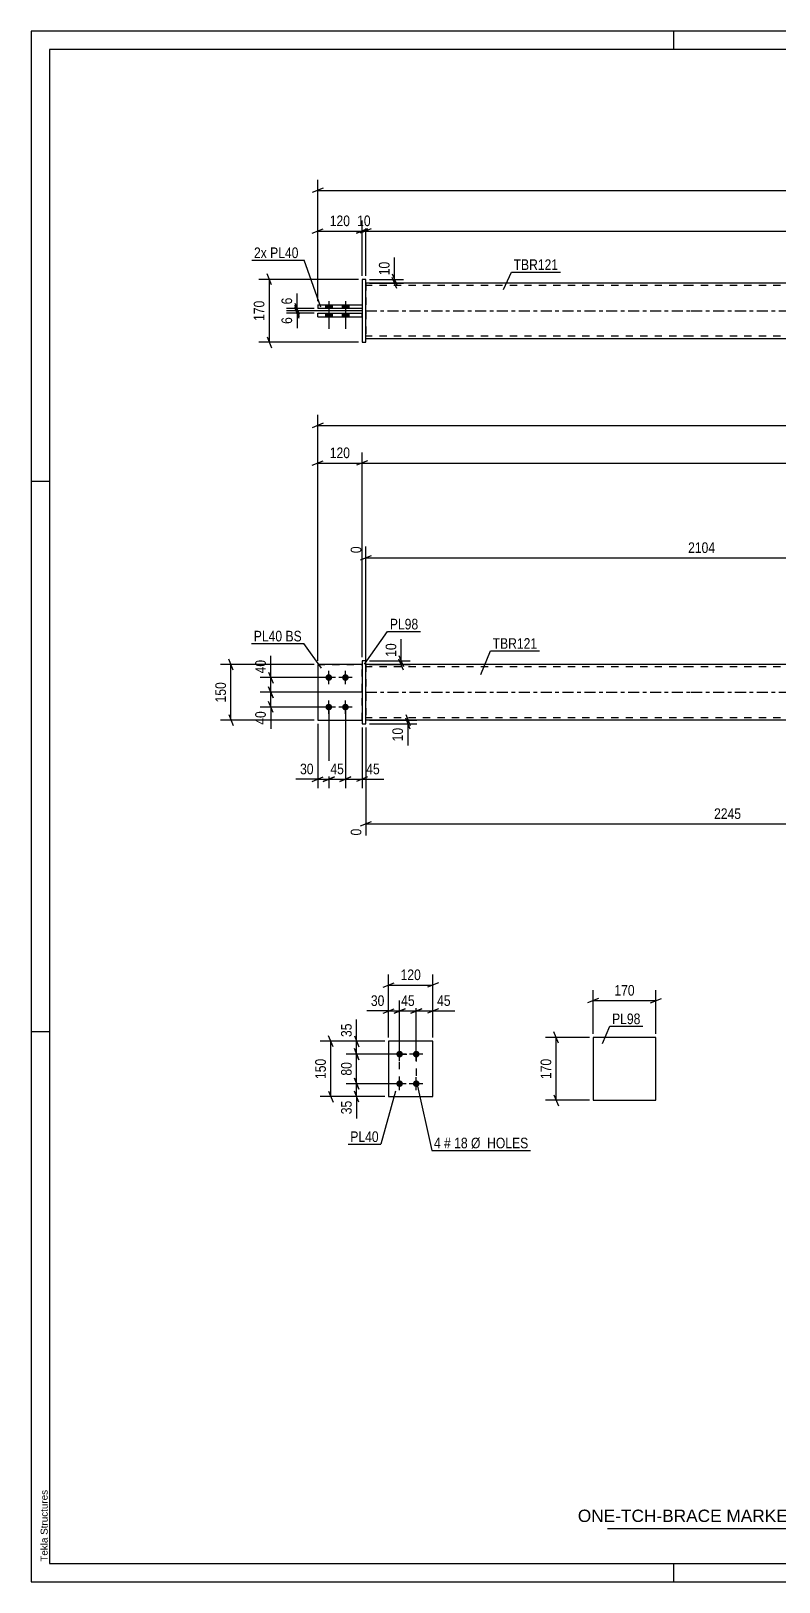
# Model space of a CAD drawing. Header units: millimetres. Extents: x 0 to 594, y 0 to 420.
# Drawn here: x 0 to 202.4, y 0 to 420 of the extents above; entities that cross this region are included whole.
import ezdxf

# ---------------------------------------------------------------- set-up
doc = ezdxf.new("R2010")
doc.units = ezdxf.units.MM
doc.linetypes.add('DXK_LINE_DOT2', pattern=[3.9198, 1.9599, -1.9599])
doc.linetypes.add('DXK_LINE_DOT3', pattern=[5.9187, 2.979, -0.9799, 0.9799, -0.9799])
doc.styles.add('Arial', font='ARIAL.TTF', dxfattribs={"height": 0.2})
doc.styles.add('Arial Narrow', font='ARIALN.TTF', dxfattribs={"height": 0.2})

# ---------------------------------------------------------------- blocks, each defined once
blk = doc.blocks.new('Unknown-580871119-1129')
at = {"color": 5, "linetype": 'Continuous'}
for p, q in [((594, 420), (0, 420)), ((0, 420), (0, 0)), ((174, 415), (174, 420)), ((589, 415), (5, 415)), ((5, 415), (5, 5)), ((5, 298), (0, 298)), ((5, 149), (0, 149)), ((5, 5), (589, 5)), ((174, 0), (174, 5)), ((0, 0), (594, 0))]:
    blk.add_line(p, q, dxfattribs=at)
at = {"color": 174, "linetype": 'Continuous', "style": 'Arial'}
blk.add_text('Tekla Structures', height=1.9102, rotation=90, dxfattribs=at).set_placement((4.5, 5.5))
blk = doc.blocks.new('Part-580871119-2165 - 2159')
at = {"color": 2, "linetype": 'Continuous'}
for p, q in [((96.76, 146.44), (96.76, 131.44)), ((108.76, 146.44), (96.76, 146.44)), ((108.76, 131.44), (108.76, 146.44)), ((96.76, 131.44), (108.76, 131.44))]:
    blk.add_line(p, q, dxfattribs=at)
blk = doc.blocks.new('Bolt-580871119-2198 - 2159')
at = {"linetype": 'Continuous'}
for points in [[(99.76, 142.04, -1), (99.76, 143.84, -1)], [(104.26, 142.04, -1), (104.26, 143.84, -1)], [(99.76, 134.04, -1), (99.76, 135.84, -1)], [(104.26, 134.04, -1), (104.26, 135.84, -1)]]:
    blk.add_hatch(color=1, dxfattribs=at).paths.add_polyline_path(points)
at = {"color": 1, "linetype": 'Continuous'}
for p, q in [((101.56, 142.94), (97.96, 142.94)), ((99.76, 141.14), (99.76, 144.74)), ((106.06, 142.94), (102.46, 142.94)), ((104.26, 141.14), (104.26, 144.74)), ((101.56, 134.94), (97.96, 134.94)), ((99.76, 133.14), (99.76, 136.74)), ((106.06, 134.94), (102.46, 134.94)), ((104.26, 133.14), (104.26, 136.74))]:
    blk.add_line(p, q, dxfattribs=at)
blk = doc.blocks.new('Bolt-580871119-1681 - 1671')
at = {"linetype": 'Continuous'}
for points in [[(80.59, 244.02, -1), (80.59, 245.82, -1)], [(85.09, 244.02, -1), (85.09, 245.82, -1)], [(80.59, 236.02, -1), (80.59, 237.82, -1)], [(85.09, 236.02, -1), (85.09, 237.82, -1)]]:
    blk.add_hatch(color=1, dxfattribs=at).paths.add_polyline_path(points)
at = {"color": 1, "linetype": 'Continuous'}
for p, q in [((82.39, 244.92), (78.79, 244.92)), ((80.59, 243.12), (80.59, 246.72)), ((86.89, 244.92), (83.29, 244.92)), ((85.09, 243.12), (85.09, 246.72)), ((82.39, 236.92), (78.79, 236.92)), ((80.59, 235.12), (80.59, 238.72)), ((86.89, 236.92), (83.29, 236.92)), ((85.09, 235.12), (85.09, 238.72))]:
    blk.add_line(p, q, dxfattribs=at)
blk = doc.blocks.new('Part-580871119-1692 - 1671')
at = {"color": 2, "linetype": 'Continuous'}
for p, q in [((90.59, 249.42), (89.59, 249.42)), ((89.59, 249.42), (89.59, 232.42)), ((90.59, 232.42), (90.59, 249.42)), ((89.59, 232.42), (90.59, 232.42))]:
    blk.add_line(p, q, dxfattribs=at)
blk = doc.blocks.new('Part-580871119-1697 - 1671')
at = {"color": 7, "linetype": 'DXK_LINE_DOT2'}
for p, q in [((77.59, 248.42), (77.59, 233.42)), ((77.59, 248.42), (89.59, 248.42)), ((89.59, 248.42), (89.59, 233.42)), ((77.59, 233.42), (89.59, 233.42))]:
    blk.add_line(p, q, dxfattribs=at)
blk = doc.blocks.new('Part-580871119-1702 - 1671')
at = {"color": 2, "linetype": 'Continuous'}
for p, q in [((77.59, 248.42), (77.59, 233.42)), ((89.59, 248.42), (77.59, 248.42)), ((77.59, 233.42), (89.59, 233.42))]:
    blk.add_line(p, q, dxfattribs=at)
at = {"color": 7, "linetype": 'DXK_LINE_DOT2'}
blk.add_line((89.59, 233.42), (89.59, 248.42), dxfattribs=at)
blk = doc.blocks.new('Part-580871119-1718 - 1671')
at = {"linetype": 'Continuous'}
blk.add_hatch(color=2, dxfattribs=at).paths.add_polyline_path([(443.32, 233.42), (442.52, 234.82), (444.12, 234.82)])
at = {"color": 2, "linetype": 'Continuous'}
for p, q in [((178.59, 248.42), (90.59, 248.42)), ((473.32, 248.42), (178.69, 248.42)), ((178.59, 233.42), (90.59, 233.42)), ((473.32, 233.42), (178.69, 233.42)), ((443.32, 233.42), (442.52, 234.82)), ((442.52, 234.82), (444.12, 234.82)), ((444.12, 234.82), (443.32, 233.42))]:
    blk.add_line(p, q, dxfattribs=at)
at = {"color": 7, "linetype": 'DXK_LINE_DOT2'}
for p, q in [((90.59, 248.42), (90.59, 233.42)), ((178.59, 247.82), (90.59, 247.82)), ((473.32, 247.82), (178.69, 247.82)), ((274.5, 248.42), (274.5, 247.82)), ((296.83, 248.42), (296.83, 247.82)), ((473.32, 233.42), (473.32, 248.42)), ((178.59, 234.02), (90.59, 234.02)), ((473.32, 234.02), (178.69, 234.02)), ((285.87, 233.42), (285.87, 234.02)), ((308.2, 233.42), (308.2, 234.02))]:
    blk.add_line(p, q, dxfattribs=at)
at = {"color": 7, "linetype": 'DXK_LINE_DOT3'}
for p, q in [((90.59, 240.92), (178.59, 240.92)), ((178.69, 240.92), (473.32, 240.92))]:
    blk.add_line(p, q, dxfattribs=at)
at = {"color": 2, "linetype": 'Continuous'}
blk.add_circle((443.32, 234.32), 1, dxfattribs=at)
blk = doc.blocks.new('Part-580871119-1455 - 1366')
at = {"linetype": 'Continuous'}
blk.add_hatch(color=2, dxfattribs=at).paths.add_polyline_path([(443.32, 344.23), (442.52, 345.63), (444.12, 345.63)])
at = {"color": 2, "linetype": 'Continuous'}
for p, q in [((178.59, 351.73), (90.59, 351.73)), ((473.32, 351.73), (178.69, 351.73)), ((274.5, 344.83), (274.5, 344.93)), ((274.5, 344.93), (296.83, 344.93)), ((285.87, 344.93), (285.87, 344.83)), ((296.83, 344.93), (296.83, 343.53)), ((443.32, 344.23), (442.52, 345.63)), ((442.52, 345.63), (444.12, 345.63)), ((444.12, 345.63), (443.32, 344.23)), ((274.5, 343.53), (274.5, 343.63)), ((296.83, 343.53), (274.5, 343.53)), ((285.87, 343.53), (285.87, 343.63)), ((90.59, 336.73), (178.59, 336.73)), ((178.69, 336.73), (473.32, 336.73))]:
    blk.add_line(p, q, dxfattribs=at)
at = {"color": 7, "linetype": 'DXK_LINE_DOT2'}
for p, q in [((90.59, 351.73), (90.59, 336.73)), ((178.59, 351.13), (90.59, 351.13)), ((473.32, 351.13), (178.69, 351.13)), ((473.32, 351.73), (473.32, 336.73)), ((274.5, 343.53), (274.5, 344.83)), ((285.87, 344.83), (285.87, 343.53)), ((296.83, 344.93), (308.2, 344.93)), ((308.2, 344.93), (308.2, 343.53)), ((308.2, 343.53), (296.83, 343.53)), ((178.59, 337.33), (90.59, 337.33)), ((473.32, 337.33), (178.69, 337.33))]:
    blk.add_line(p, q, dxfattribs=at)
at = {"color": 7, "linetype": 'DXK_LINE_DOT3'}
for p, q in [((90.59, 344.23), (178.59, 344.23)), ((178.69, 344.23), (473.32, 344.23))]:
    blk.add_line(p, q, dxfattribs=at)
at = {"color": 2, "linetype": 'Continuous'}
blk.add_circle((443.32, 345.13), 1, dxfattribs=at)
blk = doc.blocks.new('Part-580871119-1417 - 1366')
at = {"color": 2, "linetype": 'Continuous'}
for p, q in [((77.59, 342.63), (77.59, 343.63)), ((77.59, 343.63), (89.59, 343.63)), ((77.59, 342.63), (89.59, 342.63))]:
    blk.add_line(p, q, dxfattribs=at)
at = {"color": 7, "linetype": 'DXK_LINE_DOT2'}
blk.add_line((89.59, 342.63), (89.59, 343.63), dxfattribs=at)
blk = doc.blocks.new('Bolt-580871119-1370 - 1366')
at = {"linetype": 'Continuous'}
for points in [[(79.69, 344.83), (81.49, 344.83), (81.49, 345.83), (79.69, 345.83)], [(79.69, 344.83), (81.49, 344.83), (81.49, 345.83), (79.69, 345.83)], [(84.19, 344.83), (85.99, 344.83), (85.99, 345.83), (84.19, 345.83)], [(84.19, 344.83), (85.99, 344.83), (85.99, 345.83), (84.19, 345.83)], [(79.69, 342.63), (81.49, 342.63), (81.49, 343.63), (79.69, 343.63)], [(79.69, 342.63), (81.49, 342.63), (81.49, 343.63), (79.69, 343.63)], [(84.19, 342.63), (85.99, 342.63), (85.99, 343.63), (84.19, 343.63)], [(84.19, 342.63), (85.99, 342.63), (85.99, 343.63), (84.19, 343.63)]]:
    blk.add_hatch(color=1, dxfattribs=at).paths.add_polyline_path(points)
at = {"color": 1, "linetype": 'Continuous'}
for p, q in [((79.69, 345.83), (79.69, 344.83)), ((79.69, 345.83), (79.69, 344.83)), ((80.59, 346.83), (80.59, 339.33)), ((80.59, 346.83), (80.59, 339.33)), ((81.49, 345.83), (81.49, 344.83)), ((81.49, 345.83), (81.49, 344.83)), ((84.19, 345.83), (84.19, 344.83)), ((84.19, 345.83), (84.19, 344.83)), ((85.09, 346.83), (85.09, 339.33)), ((85.09, 346.83), (85.09, 339.33)), ((85.99, 345.83), (85.99, 344.83)), ((85.99, 345.83), (85.99, 344.83)), ((79.69, 343.63), (79.69, 342.63)), ((79.69, 343.63), (79.69, 342.63)), ((81.49, 343.63), (81.49, 342.63)), ((81.49, 343.63), (81.49, 342.63)), ((84.19, 343.63), (84.19, 342.63)), ((84.19, 343.63), (84.19, 342.63)), ((85.99, 343.63), (85.99, 342.63)), ((85.99, 343.63), (85.99, 342.63))]:
    blk.add_line(p, q, dxfattribs=at)
blk = doc.blocks.new('Part-580871119-1412 - 1366')
at = {"color": 2, "linetype": 'Continuous'}
for p, q in [((77.59, 345.83), (77.59, 344.83)), ((77.59, 345.83), (89.59, 345.83)), ((89.59, 344.83), (77.59, 344.83))]:
    blk.add_line(p, q, dxfattribs=at)
at = {"color": 7, "linetype": 'DXK_LINE_DOT2'}
blk.add_line((89.59, 345.83), (89.59, 344.83), dxfattribs=at)
blk = doc.blocks.new('Part-580871119-1397 - 1366')
at = {"color": 2, "linetype": 'Continuous'}
for p, q in [((90.59, 352.73), (89.59, 352.73)), ((89.59, 352.73), (89.59, 335.73)), ((90.59, 335.73), (90.59, 352.73)), ((89.59, 335.73), (90.59, 335.73))]:
    blk.add_line(p, q, dxfattribs=at)
blk = doc.blocks.new('Part-580871119-2402 - 2396')
at = {"color": 2, "linetype": 'Continuous'}
for p, q in [((169.13, 147.44), (152.13, 147.44)), ((152.13, 147.44), (152.13, 130.44)), ((169.13, 130.44), (169.13, 147.44)), ((152.13, 130.44), (169.13, 130.44))]:
    blk.add_line(p, q, dxfattribs=at)
blk = doc.blocks.new('Rectangle-580871119-2382 - 2159')
at = {"color": 1, "linetype": 'DXK_LINE_DOT2'}
blk.add_lwpolyline([(99.76, 142.94), (104.26, 142.94), (104.26, 134.94), (99.76, 134.94), (99.76, 142.94)], close=True, dxfattribs=at)
blk = doc.blocks.new('StraightDimension-580871119-2275 - 2159')
at = {"color": 7, "linetype": 'Continuous'}
for p, q in [((87.53, 147.94), (88.73, 144.94)), ((95.76, 146.44), (85.28, 146.44)), ((98.76, 142.94), (85.28, 142.94)), ((88.73, 141.44), (87.53, 144.44)), ((88.13, 142.94), (88.13, 146.44))]:
    blk.add_line(p, q, dxfattribs=at)
at = {"color": 0}
blk.add_wipeout([(87.38, 151.83), (83.18, 151.83), (83.18, 146.97), (87.38, 146.97)], dxfattribs=at)
at = {"color": 7, "linetype": 'Continuous'}
blk.add_line((88.13, 146.44), (88.13, 152.35), dxfattribs=at)
blk.add_line((88.13, 146.44), (88.13, 152.35), dxfattribs=at)
at = {"color": 3, "style": 'Arial Narrow'}
blk.add_text('35', height=2.863, rotation=90.0002, dxfattribs=at).set_placement((86.78, 147.57))
blk = doc.blocks.new('StraightDimension-580871119-2298 - 2159')
at = {"color": 7, "linetype": 'Continuous'}
for p, q in [((98.76, 134.94), (85.28, 134.94)), ((87.53, 136.44), (88.73, 133.44)), ((88.13, 131.44), (88.13, 134.94)), ((95.76, 131.44), (85.28, 131.44)), ((88.73, 129.94), (87.53, 132.94))]:
    blk.add_line(p, q, dxfattribs=at)
at = {"color": 0}
blk.add_wipeout([(87.38, 130.92), (83.18, 130.92), (83.18, 126.06), (87.38, 126.06)], dxfattribs=at)
at = {"color": 7, "linetype": 'Continuous'}
blk.add_line((88.13, 131.44), (88.13, 125.54), dxfattribs=at)
blk.add_line((88.13, 131.44), (88.13, 125.54), dxfattribs=at)
at = {"color": 3, "style": 'Arial Narrow'}
blk.add_text('35', height=2.863, rotation=90.0002, dxfattribs=at).set_placement((86.78, 126.66))
blk = doc.blocks.new('StraightDimension-580871119-2329 - 2159')
at = {"color": 7, "linetype": 'Continuous'}
for p, q in [((104.26, 143.94), (104.26, 157.5)), ((108.76, 147.44), (108.76, 157.5)), ((102.76, 154.05), (105.76, 155.25)), ((104.26, 154.65), (108.76, 154.65)), ((110.26, 155.25), (107.26, 154.05))]:
    blk.add_line(p, q, dxfattribs=at)
at = {"color": 0}
blk.add_wipeout([(114.14, 155.4), (114.14, 159.6), (109.29, 159.6), (109.29, 155.4)], dxfattribs=at)
at = {"color": 7, "linetype": 'Continuous'}
blk.add_line((108.76, 154.65), (114.67, 154.65), dxfattribs=at)
blk.add_line((108.76, 154.65), (114.67, 154.65), dxfattribs=at)
at = {"color": 3, "style": 'Arial Narrow'}
blk.add_text('45', height=2.863, dxfattribs=at).set_placement((109.89, 156))
blk = doc.blocks.new('StraightDimension-580871119-2288 - 2159')
at = {"color": 7, "linetype": 'Continuous'}
for p, q in [((98.76, 142.94), (85.28, 142.94)), ((87.53, 144.44), (88.73, 141.44)), ((88.13, 134.94), (88.13, 142.94)), ((98.76, 134.94), (85.28, 134.94)), ((88.73, 133.44), (87.53, 136.44))]:
    blk.add_line(p, q, dxfattribs=at)
at = {"color": 0}
blk.add_wipeout([(87.38, 141.37), (83.18, 141.37), (83.18, 136.52), (87.38, 136.52)], dxfattribs=at)
at = {"color": 3, "style": 'Arial Narrow'}
blk.add_text('80', height=2.863, rotation=90.0002, dxfattribs=at).set_placement((86.78, 137.12))
blk = doc.blocks.new('StraightDimension-580871119-2312 - 2159')
at = {"color": 7, "linetype": 'Continuous'}
for p, q in [((81.73, 144.94), (80.53, 147.94)), ((95.76, 146.44), (78.28, 146.44)), ((81.13, 131.44), (81.13, 146.44)), ((95.76, 131.44), (78.28, 131.44)), ((80.53, 132.94), (81.73, 129.94))]:
    blk.add_line(p, q, dxfattribs=at)
at = {"color": 0}
blk.add_wipeout([(80.38, 142.29), (76.18, 142.29), (76.18, 135.6), (80.38, 135.6)], dxfattribs=at)
at = {"color": 3, "style": 'Arial Narrow'}
blk.add_text('150', height=2.863, rotation=90.0002, dxfattribs=at).set_placement((79.78, 136.2))
blk = doc.blocks.new('StraightDimension-580871119-2342 - 2159')
at = {"color": 7, "linetype": 'Continuous'}
for p, q in [((99.76, 143.94), (99.76, 157.5)), ((104.26, 143.94), (104.26, 157.5)), ((98.26, 154.05), (101.26, 155.25)), ((99.76, 154.65), (104.26, 154.65)), ((105.76, 155.25), (102.76, 154.05))]:
    blk.add_line(p, q, dxfattribs=at)
at = {"color": 0}
blk.add_wipeout([(104.44, 155.4), (104.44, 159.6), (99.58, 159.6), (99.58, 155.4)], dxfattribs=at)
at = {"color": 3, "style": 'Arial Narrow'}
blk.add_text('45', height=2.863, dxfattribs=at).set_placement((100.18, 156))
blk = doc.blocks.new('StraightDimension-580871119-2352 - 2159')
at = {"color": 7, "linetype": 'Continuous'}
for p, q in [((96.76, 147.44), (96.76, 157.5)), ((99.76, 143.94), (99.76, 157.5)), ((95.26, 154.05), (98.26, 155.25)), ((96.76, 154.65), (99.76, 154.65)), ((101.26, 155.25), (98.26, 154.05))]:
    blk.add_line(p, q, dxfattribs=at)
at = {"color": 0}
blk.add_wipeout([(96.24, 155.4), (96.24, 159.6), (91.38, 159.6), (91.38, 155.4)], dxfattribs=at)
at = {"color": 7, "linetype": 'Continuous'}
blk.add_line((96.76, 154.65), (90.85, 154.65), dxfattribs=at)
blk.add_line((96.76, 154.65), (90.85, 154.65), dxfattribs=at)
at = {"color": 3, "style": 'Arial Narrow'}
blk.add_text('30', height=2.863, dxfattribs=at).set_placement((91.98, 156))
blk = doc.blocks.new('StraightDimension-580871119-2366 - 2159')
at = {"color": 7, "linetype": 'Continuous'}
for p, q in [((96.76, 147.44), (96.76, 164.5)), ((108.76, 147.44), (108.76, 164.5)), ((95.26, 161.05), (98.26, 162.25)), ((96.76, 161.65), (108.76, 161.65)), ((110.26, 162.25), (107.26, 161.05))]:
    blk.add_line(p, q, dxfattribs=at)
at = {"color": 0}
blk.add_wipeout([(106.1, 162.4), (106.1, 166.6), (99.42, 166.6), (99.42, 162.4)], dxfattribs=at)
at = {"color": 3, "style": 'Arial Narrow'}
blk.add_text('120', height=2.863, dxfattribs=at).set_placement((100.02, 163))
blk = doc.blocks.new('StraightDimension-580871119-1914 - 1671')
at = {"color": 7, "linetype": 'Continuous'}
for p, q in [((79.59, 244.92), (62.04, 244.92)), ((64.29, 246.42), (65.49, 243.42)), ((64.89, 240.92), (64.89, 244.92)), ((89.59, 240.92), (62.04, 240.92)), ((65.49, 239.42), (64.29, 242.42))]:
    blk.add_line(p, q, dxfattribs=at)
at = {"color": 0}
blk.add_wipeout([(64.14, 250.3), (59.94, 250.3), (59.94, 245.44), (64.14, 245.44)], dxfattribs=at)
at = {"color": 7, "linetype": 'Continuous'}
blk.add_line((64.89, 244.92), (64.89, 250.82), dxfattribs=at)
blk.add_line((64.89, 244.92), (64.89, 250.82), dxfattribs=at)
at = {"color": 3, "style": 'Arial Narrow'}
blk.add_text('40', height=2.863, rotation=90.0002, dxfattribs=at).set_placement((63.54, 246.04))
blk = doc.blocks.new('StraightDimension-580871119-1883 - 1671')
at = {"color": 7, "linetype": 'Continuous'}
for p, q in [((91.59, 233.42), (104.4, 233.42)), ((91.59, 232.42), (104.4, 232.42)), ((101.4, 234.92), (102.6, 231.92)), ((102.6, 230.92), (101.4, 233.92)), ((102, 232.42), (102, 233.42))]:
    blk.add_line(p, q, dxfattribs=at)
at = {"color": 0}
blk.add_wipeout([(101.25, 231.89), (97.05, 231.89), (97.05, 227.04), (101.25, 227.04)], dxfattribs=at)
at = {"color": 7, "linetype": 'Continuous'}
blk.add_line((102, 232.42), (102, 226.51), dxfattribs=at)
blk.add_line((102, 232.42), (102, 226.51), dxfattribs=at)
at = {"color": 3, "style": 'Arial Narrow'}
blk.add_text('10', height=2.863, rotation=90.0002, dxfattribs=at).set_placement((100.65, 227.64))
blk = doc.blocks.new('StraightDimension-580871119-1901 - 1671')
at = {"color": 7, "linetype": 'Continuous'}
for p, q in [((89.59, 240.92), (62.04, 240.92)), ((64.29, 242.42), (65.49, 239.42)), ((64.89, 236.92), (64.89, 240.92)), ((79.59, 236.92), (62.04, 236.92)), ((65.49, 235.42), (64.29, 238.42))]:
    blk.add_line(p, q, dxfattribs=at)
at = {"color": 0}
blk.add_wipeout([(64.14, 236.39), (59.94, 236.39), (59.94, 231.54), (64.14, 231.54)], dxfattribs=at)
at = {"color": 7, "linetype": 'Continuous'}
blk.add_line((64.89, 236.92), (64.89, 231.01), dxfattribs=at)
blk.add_line((64.89, 236.92), (64.89, 231.01), dxfattribs=at)
at = {"color": 3, "style": 'Arial Narrow'}
blk.add_text('40', height=2.863, rotation=90.0002, dxfattribs=at).set_placement((63.54, 232.14))
blk = doc.blocks.new('StraightDimension-580871119-2045 - 1671')
at = {"color": 7, "linetype": 'Continuous'}
for p, q in [((91.09, 303.6), (88.09, 302.4)), ((89.59, 250.42), (89.59, 305.85)), ((89.59, 303), (473.32, 303)), ((471.82, 302.4), (474.82, 303.6)), ((473.32, 250.42), (473.32, 305.85))]:
    blk.add_line(p, q, dxfattribs=at)
at = {"color": 0}
blk.add_wipeout([(285.71, 303.75), (285.71, 307.95), (277.2, 307.95), (277.2, 303.75)], dxfattribs=at)
at = {"color": 3, "style": 'Arial Narrow'}
blk.add_text('4123', height=2.863, dxfattribs=at).set_placement((277.8, 304.35))
blk = doc.blocks.new('StraightDimension-580871119-1728 - 1671')
at = {"color": 7, "linetype": 'Continuous'}
for p, q in [((77.59, 249.42), (77.59, 316.02)), ((486.32, 249.42), (486.32, 316.02)), ((79.09, 313.77), (76.09, 312.57)), ((77.59, 313.17), (486.32, 313.17)), ((484.82, 312.57), (487.82, 313.77))]:
    blk.add_line(p, q, dxfattribs=at)
at = {"color": 0}
blk.add_wipeout([(286.21, 313.92), (286.21, 318.12), (277.7, 318.12), (277.7, 313.92)], dxfattribs=at)
at = {"color": 3, "style": 'Arial Narrow'}
blk.add_text('4373', height=2.863, dxfattribs=at).set_placement((278.3, 314.52))
blk = doc.blocks.new('StraightDimension-580871119-1794 - 1671')
at = {"color": 7, "linetype": 'Continuous'}
for p, q in [((272.39, 259.47), (272.39, 290.42)), ((92.09, 277.91), (89.09, 276.71)), ((90.59, 249.42), (90.59, 280.44)), ((90.59, 277.31), (272.39, 277.31)), ((270.89, 276.71), (273.89, 277.91))]:
    blk.add_line(p, q, dxfattribs=at)
at = {"color": 0, "linetype": 'Continuous'}
for points in [[(271.79, 291.02), (267.59, 291.02), (267.59, 282.51), (271.79, 282.51)], [(89.99, 281.04), (85.79, 281.04), (85.79, 278.01), (89.99, 278.01)]]:
    blk.add_wipeout(points, dxfattribs=at)
at = {"color": 0}
blk.add_wipeout([(185.75, 278.06), (185.75, 282.26), (177.24, 282.26), (177.24, 278.06)], dxfattribs=at)
at = {"color": 3, "linetype": 'Continuous', "style": 'Arial Narrow'}
for s, height, p in [('2104', 2.863, (271.19, 283.11)), ('0', 2.86, (89.39, 278.61))]:
    blk.add_text(s, height=height, rotation=90.0002, dxfattribs=at).set_placement(p)
at = {"color": 3, "style": 'Arial Narrow'}
blk.add_text('2104', height=2.863, dxfattribs=at).set_placement((177.84, 278.66))
blk = doc.blocks.new('StraightDimension-580871119-1805 - 1671')
at = {"color": 7, "linetype": 'Continuous'}
for p, q in [((80.59, 235.92), (80.59, 214.99)), ((77.59, 232.42), (77.59, 214.99)), ((76.09, 216.79), (79.09, 217.99)), ((77.59, 217.39), (80.59, 217.39)), ((82.09, 217.99), (79.09, 216.79))]:
    blk.add_line(p, q, dxfattribs=at)
at = {"color": 0}
blk.add_wipeout([(77.07, 218.14), (77.07, 222.34), (72.21, 222.34), (72.21, 218.14)], dxfattribs=at)
at = {"color": 7, "linetype": 'Continuous'}
blk.add_line((77.59, 217.39), (71.69, 217.39), dxfattribs=at)
blk.add_line((77.59, 217.39), (71.69, 217.39), dxfattribs=at)
at = {"color": 3, "style": 'Arial Narrow'}
blk.add_text('30', height=2.863, dxfattribs=at).set_placement((72.81, 218.74))
blk = doc.blocks.new('StraightDimension-580871119-1815 - 1671')
at = {"color": 7, "linetype": 'Continuous'}
for p, q in [((80.59, 235.92), (80.59, 214.99)), ((85.09, 235.92), (85.09, 214.99)), ((79.09, 216.79), (82.09, 217.99)), ((80.59, 217.39), (85.09, 217.39)), ((86.59, 217.99), (83.59, 216.79))]:
    blk.add_line(p, q, dxfattribs=at)
at = {"color": 0}
blk.add_wipeout([(85.27, 218.14), (85.27, 222.34), (80.41, 222.34), (80.41, 218.14)], dxfattribs=at)
at = {"color": 3, "style": 'Arial Narrow'}
blk.add_text('45', height=2.863, dxfattribs=at).set_placement((81.01, 218.74))
blk = doc.blocks.new('StraightDimension-580871119-1822 - 1671')
at = {"color": 7, "linetype": 'Continuous'}
for p, q in [((85.09, 235.92), (85.09, 214.99)), ((89.59, 231.42), (89.59, 214.99)), ((83.59, 216.79), (86.59, 217.99)), ((85.09, 217.39), (89.59, 217.39)), ((91.09, 217.99), (88.09, 216.79))]:
    blk.add_line(p, q, dxfattribs=at)
at = {"color": 0}
blk.add_wipeout([(94.97, 218.14), (94.97, 222.34), (90.12, 222.34), (90.12, 218.14)], dxfattribs=at)
at = {"color": 7, "linetype": 'Continuous'}
blk.add_line((89.59, 217.39), (95.5, 217.39), dxfattribs=at)
blk.add_line((89.59, 217.39), (95.5, 217.39), dxfattribs=at)
at = {"color": 3, "style": 'Arial Narrow'}
blk.add_text('45', height=2.863, dxfattribs=at).set_placement((90.72, 218.74))
blk = doc.blocks.new('StraightDimension-580871119-1870 - 1671')
at = {"color": 7, "linetype": 'Continuous'}
for p, q in [((90.59, 231.42), (90.59, 202.16)), ((286.44, 232.42), (286.44, 196.67)), ((92.09, 205.88), (89.09, 204.68)), ((284.94, 204.68), (287.94, 205.88)), ((90.59, 205.28), (286.44, 205.28))]:
    blk.add_line(p, q, dxfattribs=at)
at = {"color": 0}
blk.add_wipeout([(192.77, 206.03), (192.77, 210.23), (184.26, 210.23), (184.26, 206.03)], dxfattribs=at)
at = {"color": 0, "linetype": 'Continuous'}
for points in [[(89.99, 204.58), (85.79, 204.58), (85.79, 201.56), (89.99, 201.56)], [(285.84, 204.58), (281.64, 204.58), (281.64, 196.07), (285.84, 196.07)]]:
    blk.add_wipeout(points, dxfattribs=at)
at = {"color": 3, "style": 'Arial Narrow'}
blk.add_text('2245', height=2.863, dxfattribs=at).set_placement((184.86, 206.63))
at = {"color": 3, "linetype": 'Continuous', "style": 'Arial Narrow'}
for s, height, p in [('0', 2.86, (89.39, 202.16)), ('2245', 2.863, (285.24, 196.67))]:
    blk.add_text(s, height=height, rotation=90.0002, dxfattribs=at).set_placement(p)
blk = doc.blocks.new('StraightDimension-580871119-1892 - 1671')
at = {"color": 7, "linetype": 'Continuous'}
for p, q in [((91.59, 249.42), (102.59, 249.42)), ((91.59, 248.42), (102.59, 248.42)), ((99.59, 250.92), (100.79, 247.92)), ((100.79, 246.92), (99.59, 249.92)), ((100.19, 248.42), (100.19, 249.42))]:
    blk.add_line(p, q, dxfattribs=at)
at = {"color": 0}
blk.add_wipeout([(99.44, 254.8), (95.24, 254.8), (95.24, 249.94), (99.44, 249.94)], dxfattribs=at)
at = {"color": 7, "linetype": 'Continuous'}
blk.add_line((100.19, 249.42), (100.19, 255.32), dxfattribs=at)
blk.add_line((100.19, 249.42), (100.19, 255.32), dxfattribs=at)
at = {"color": 3, "style": 'Arial Narrow'}
blk.add_text('10', height=2.863, rotation=90.0002, dxfattribs=at).set_placement((98.84, 250.54))
blk = doc.blocks.new('StraightDimension-580871119-2035 - 1671')
at = {"color": 7, "linetype": 'Continuous'}
for p, q in [((76.09, 302.4), (79.09, 303.6)), ((77.59, 249.42), (77.59, 305.85)), ((77.59, 303), (89.59, 303)), ((91.09, 303.6), (88.09, 302.4)), ((89.59, 250.42), (89.59, 305.85))]:
    blk.add_line(p, q, dxfattribs=at)
at = {"color": 0}
blk.add_wipeout([(86.93, 303.75), (86.93, 307.95), (80.25, 307.95), (80.25, 303.75)], dxfattribs=at)
at = {"color": 3, "style": 'Arial Narrow'}
blk.add_text('120', height=2.863, dxfattribs=at).set_placement((80.85, 304.35))
blk = doc.blocks.new('StraightDimension-580871119-1971 - 1671')
at = {"color": 7, "linetype": 'Continuous'}
for p, q in [((76.59, 248.42), (51.24, 248.42)), ((54.69, 246.92), (53.49, 249.92)), ((54.09, 233.42), (54.09, 248.42)), ((76.59, 233.42), (51.24, 233.42)), ((53.49, 234.92), (54.69, 231.92))]:
    blk.add_line(p, q, dxfattribs=at)
at = {"color": 0}
blk.add_wipeout([(53.34, 244.26), (49.14, 244.26), (49.14, 237.58), (53.34, 237.58)], dxfattribs=at)
at = {"color": 3, "style": 'Arial Narrow'}
blk.add_text('150', height=2.863, rotation=90.0002, dxfattribs=at).set_placement((52.74, 238.18))
blk = doc.blocks.new('StraightDimension-580871119-1574 - 1366')
at = {"color": 7, "linetype": 'Continuous'}
for p, q in [((92.09, 366.42), (89.09, 365.22)), ((90.59, 353.73), (90.59, 368.67)), ((90.59, 365.82), (473.32, 365.82)), ((471.82, 365.22), (474.82, 366.42)), ((473.32, 353.73), (473.32, 368.67))]:
    blk.add_line(p, q, dxfattribs=at)
at = {"color": 0}
blk.add_wipeout([(286.21, 366.57), (286.21, 370.77), (277.7, 370.77), (277.7, 366.57)], dxfattribs=at)
at = {"color": 3, "style": 'Arial Narrow'}
blk.add_text('4113', height=2.863, dxfattribs=at).set_placement((278.3, 367.17))
blk = doc.blocks.new('StraightDimension-580871119-1523 - 1366')
at = {"color": 7, "linetype": 'Continuous'}
for p, q in [((65.1, 351.23), (63.9, 354.23)), ((88.59, 352.73), (61.65, 352.73)), ((64.5, 335.73), (64.5, 352.73)), ((63.9, 337.23), (65.1, 334.23)), ((88.59, 335.73), (61.65, 335.73))]:
    blk.add_line(p, q, dxfattribs=at)
at = {"color": 0}
blk.add_wipeout([(63.75, 347.57), (59.55, 347.57), (59.55, 340.89), (63.75, 340.89)], dxfattribs=at)
at = {"color": 3, "style": 'Arial Narrow'}
blk.add_text('170', height=2.863, rotation=90.0002, dxfattribs=at).set_placement((63.15, 341.49))
blk = doc.blocks.new('StraightDimension-580871119-1469 - 1366')
at = {"color": 7, "linetype": 'Continuous'}
for p, q in [((97.77, 354.23), (98.97, 351.23)), ((98.97, 350.23), (97.77, 353.23)), ((91.59, 352.73), (100.77, 352.73)), ((91.59, 351.73), (100.77, 351.73)), ((98.37, 351.73), (98.37, 352.73))]:
    blk.add_line(p, q, dxfattribs=at)
at = {"color": 0}
blk.add_wipeout([(97.62, 358.11), (93.42, 358.11), (93.42, 353.26), (97.62, 353.26)], dxfattribs=at)
at = {"color": 7, "linetype": 'Continuous'}
blk.add_line((98.37, 352.73), (98.37, 358.64), dxfattribs=at)
blk.add_line((98.37, 352.73), (98.37, 358.64), dxfattribs=at)
at = {"color": 3, "style": 'Arial Narrow'}
blk.add_text('10', height=2.863, rotation=90.0002, dxfattribs=at).set_placement((97.02, 353.86))
blk = doc.blocks.new('StraightDimension-580871119-1487 - 1366')
at = {"color": 7, "linetype": 'Continuous'}
for p, q in [((76.59, 344.83), (69.15, 344.83)), ((71.4, 346.33), (72.6, 343.33)), ((72.6, 342.73), (71.4, 345.73)), ((72, 344.23), (72, 344.83)), ((89.59, 344.23), (69.15, 344.23))]:
    blk.add_line(p, q, dxfattribs=at)
at = {"color": 0}
blk.add_wipeout([(71.25, 348.38), (67.05, 348.38), (67.05, 345.36), (71.25, 345.36)], dxfattribs=at)
at = {"color": 7, "linetype": 'Continuous'}
blk.add_line((72, 344.83), (72, 348.91), dxfattribs=at)
blk.add_line((72, 344.83), (72, 348.91), dxfattribs=at)
at = {"color": 3, "style": 'Arial Narrow'}
blk.add_text('6', height=2.86, rotation=90.0002, dxfattribs=at).set_placement((70.65, 345.96))
blk = doc.blocks.new('StraightDimension-580871119-1506 - 1366')
at = {"color": 7, "linetype": 'Continuous'}
for p, q in [((71.4, 345.73), (72.6, 342.73)), ((72.6, 342.13), (71.4, 345.13)), ((89.59, 344.23), (69.15, 344.23)), ((76.59, 343.63), (69.15, 343.63)), ((72, 343.63), (72, 344.23))]:
    blk.add_line(p, q, dxfattribs=at)
at = {"color": 0}
blk.add_wipeout([(71.25, 343.11), (67.05, 343.11), (67.05, 340.08), (71.25, 340.08)], dxfattribs=at)
at = {"color": 7, "linetype": 'Continuous'}
blk.add_line((72, 343.63), (72, 339.55), dxfattribs=at)
blk.add_line((72, 343.63), (72, 339.55), dxfattribs=at)
at = {"color": 3, "style": 'Arial Narrow'}
blk.add_text('6', height=2.86, rotation=90.0002, dxfattribs=at).set_placement((70.65, 340.68))
blk = doc.blocks.new('StraightDimension-580871119-1543 - 1366')
at = {"color": 7, "linetype": 'Continuous'}
for p, q in [((77.59, 346.83), (77.59, 379.68)), ((486.32, 346.83), (486.32, 379.68)), ((79.09, 377.43), (76.09, 376.23)), ((77.59, 376.83), (486.32, 376.83)), ((484.82, 376.23), (487.82, 377.43))]:
    blk.add_line(p, q, dxfattribs=at)
at = {"color": 0}
blk.add_wipeout([(286.21, 377.58), (286.21, 381.78), (277.7, 381.78), (277.7, 377.58)], dxfattribs=at)
at = {"color": 3, "style": 'Arial Narrow'}
blk.add_text('4373', height=2.863, dxfattribs=at).set_placement((278.3, 378.18))
blk = doc.blocks.new('StraightDimension-580871119-1554 - 1366')
at = {"color": 7, "linetype": 'Continuous'}
for p, q in [((88.09, 365.22), (91.09, 366.42)), ((92.09, 366.42), (89.09, 365.22)), ((89.59, 353.73), (89.59, 368.67)), ((89.59, 365.82), (90.59, 365.82)), ((90.59, 353.73), (90.59, 368.67))]:
    blk.add_line(p, q, dxfattribs=at)
at = {"color": 0}
blk.add_wipeout([(92.52, 366.57), (92.52, 370.77), (87.66, 370.77), (87.66, 366.57)], dxfattribs=at)
at = {"color": 3, "style": 'Arial Narrow'}
blk.add_text('10', height=2.863, dxfattribs=at).set_placement((88.26, 367.17))
blk = doc.blocks.new('StraightDimension-580871119-1564 - 1366')
at = {"color": 7, "linetype": 'Continuous'}
for p, q in [((76.09, 365.22), (79.09, 366.42)), ((77.59, 346.83), (77.59, 368.67)), ((77.59, 365.82), (89.59, 365.82)), ((91.09, 366.42), (88.09, 365.22)), ((89.59, 353.73), (89.59, 368.67))]:
    blk.add_line(p, q, dxfattribs=at)
at = {"color": 0}
blk.add_wipeout([(86.93, 366.57), (86.93, 370.77), (80.25, 370.77), (80.25, 366.57)], dxfattribs=at)
at = {"color": 3, "style": 'Arial Narrow'}
blk.add_text('120', height=2.863, dxfattribs=at).set_placement((80.85, 367.17))
blk = doc.blocks.new('StraightDimension-580871119-2404 - 2396')
at = {"color": 7, "linetype": 'Continuous'}
for p, q in [((152.13, 148.44), (152.13, 160.29)), ((169.13, 148.44), (169.13, 160.29)), ((153.63, 158.04), (150.63, 156.84)), ((152.13, 157.44), (169.13, 157.44)), ((167.63, 156.84), (170.63, 158.04))]:
    blk.add_line(p, q, dxfattribs=at)
at = {"color": 0}
blk.add_wipeout([(163.97, 158.19), (163.97, 162.39), (157.28, 162.39), (157.28, 158.19)], dxfattribs=at)
at = {"color": 3, "style": 'Arial Narrow'}
blk.add_text('170', height=2.863, dxfattribs=at).set_placement((157.88, 158.79))
blk = doc.blocks.new('StraightDimension-580871119-2415 - 2396')
at = {"color": 7, "linetype": 'Continuous'}
for p, q in [((151.13, 147.44), (139.28, 147.44)), ((142.73, 145.94), (141.53, 148.94)), ((142.13, 130.44), (142.13, 147.44)), ((151.13, 130.44), (139.28, 130.44)), ((141.53, 131.94), (142.73, 128.94))]:
    blk.add_line(p, q, dxfattribs=at)
at = {"color": 0}
blk.add_wipeout([(141.38, 142.29), (137.18, 142.29), (137.18, 135.6), (141.38, 135.6)], dxfattribs=at)
at = {"color": 3, "style": 'Arial Narrow'}
blk.add_text('170', height=2.863, rotation=90.0002, dxfattribs=at).set_placement((140.78, 136.2))
blk = doc.blocks.new('Unknown-580871119-4382')
at = {"color": 7, "linetype": 'Continuous'}
blk.add_line((156, 14.5), (226, 14.5), dxfattribs=at)
at = {"color": 7, "style": 'Arial'}
blk.add_text('ONE-TCH-BRACE MARKED AS TBR121', height=3.3428, dxfattribs=at).set_placement((147.99, 16.25))
blk = doc.blocks.new('Mark-580871119-2161 - 2159')
at = {"color": 0}
blk.add_wipeout([(94.08, 119.15), (94.08, 122.15), (86.41, 122.15), (86.41, 119.15)], dxfattribs=at)
blk.add_wipeout([(94.08, 119.15), (94.08, 122.15), (86.41, 122.15), (86.41, 119.15)], dxfattribs=at)
at = {"color": 30, "linetype": 'Continuous'}
for p in [(98.6, 132.95), (85.81, 118.55)]:
    blk.add_line(p, (94.68, 118.55), dxfattribs=at)
at = {"color": 3, "style": 'Arial Narrow'}
blk.add_text('PL40', height=2.863, dxfattribs=at).set_placement((86.41, 119.15))
blk = doc.blocks.new('Mark-580871119-2194 - 2159')
at = {"color": 0}
blk.add_wipeout([(110.89, 117.44), (110.89, 120.44), (109.06, 120.44), (109.06, 117.44)], dxfattribs=at)
blk.add_wipeout([(110.89, 117.44), (110.89, 120.44), (109.06, 120.44), (109.06, 117.44)], dxfattribs=at)
at = {"color": 7, "linetype": 'Continuous'}
blk.add_line((104.38, 135.09), (108.46, 116.84), dxfattribs=at)
at = {"color": 0}
blk.add_wipeout([(113.62, 117.44), (113.62, 120.44), (111.79, 120.44), (111.79, 117.44)], dxfattribs=at)
blk.add_wipeout([(113.62, 117.44), (113.62, 120.44), (111.79, 120.44), (111.79, 117.44)], dxfattribs=at)
at = {"color": 3, "style": 'Arial Narrow'}
blk.add_text('4', height=2.86, dxfattribs=at).set_placement((109.06, 117.44))
at = {"color": 0}
blk.add_wipeout([(118.17, 117.44), (118.17, 120.44), (114.52, 120.44), (114.52, 117.44)], dxfattribs=at)
blk.add_wipeout([(118.17, 117.44), (118.17, 120.44), (114.52, 120.44), (114.52, 117.44)], dxfattribs=at)
at = {"color": 3, "style": 'Arial Narrow'}
blk.add_text('#', height=2.86, dxfattribs=at).set_placement((111.79, 117.44))
at = {"color": 0}
blk.add_wipeout([(134.6, 117.44), (134.6, 120.44), (119.07, 120.44), (119.07, 117.44)], dxfattribs=at)
blk.add_wipeout([(134.6, 117.44), (134.6, 120.44), (119.07, 120.44), (119.07, 117.44)], dxfattribs=at)
at = {"color": 7, "linetype": 'Continuous'}
blk.add_line((108.46, 116.84), (135.2, 116.84), dxfattribs=at)
at = {"color": 3, "style": 'Arial Narrow'}
for s, p in [('18', (114.52, 117.44)), ('Ø  HOLES', (119.07, 117.44))]:
    blk.add_text(s, height=2.863, dxfattribs=at).set_placement(p)
blk = doc.blocks.new('Mark-580871119-1688 - 1671')
at = {"color": 0}
blk.add_wipeout([(104.8, 257.96), (104.8, 260.96), (97.12, 260.96), (97.12, 257.96)], dxfattribs=at)
blk.add_wipeout([(104.8, 257.96), (104.8, 260.96), (97.12, 260.96), (97.12, 257.96)], dxfattribs=at)
at = {"color": 30, "linetype": 'Continuous'}
for p, q in [((90.23, 248.5), (96.52, 257.36)), ((96.52, 257.36), (105.4, 257.36))]:
    blk.add_line(p, q, dxfattribs=at)
at = {"color": 3, "style": 'Arial Narrow'}
blk.add_text('PL98', height=2.863, dxfattribs=at).set_placement((97.12, 257.96))
blk = doc.blocks.new('Mark-580871119-1714 - 1671')
at = {"color": 0}
blk.add_wipeout([(137, 252.71), (137, 255.71), (124.94, 255.71), (124.94, 252.71)], dxfattribs=at)
blk.add_wipeout([(137, 252.71), (137, 255.71), (124.94, 255.71), (124.94, 252.71)], dxfattribs=at)
at = {"color": 30, "linetype": 'Continuous'}
for p, q in [((121.74, 245.76), (124.34, 252.11)), ((124.34, 252.11), (137.6, 252.11))]:
    blk.add_line(p, q, dxfattribs=at)
at = {"color": 3, "style": 'Arial Narrow'}
blk.add_text('TBR121', height=2.863, dxfattribs=at).set_placement((124.94, 252.71))
blk = doc.blocks.new('MarkSet-580871119-2087 - 1671')
at = {"color": 0}
blk.add_wipeout([(67.97, 254.71), (67.97, 257.71), (60.29, 257.71), (60.29, 254.71)], dxfattribs=at)
blk.add_wipeout([(67.97, 254.71), (67.97, 257.71), (60.29, 257.71), (60.29, 254.71)], dxfattribs=at)
blk.add_wipeout([(73.25, 254.71), (73.25, 257.71), (68.87, 257.71), (68.87, 254.71)], dxfattribs=at)
blk.add_wipeout([(73.25, 254.71), (73.25, 257.71), (68.87, 257.71), (68.87, 254.71)], dxfattribs=at)
at = {"color": 30, "linetype": 'Continuous'}
for p in [(59.69, 254.11), (78.63, 247.48)]:
    blk.add_line(p, (73.85, 254.11), dxfattribs=at)
at = {"color": 3, "style": 'Arial Narrow'}
for s, p in [('PL40', (60.29, 254.71)), ('BS', (68.87, 254.71))]:
    blk.add_text(s, height=2.863, dxfattribs=at).set_placement(p)
blk = doc.blocks.new('Mark-580871119-1451 - 1366')
at = {"color": 0}
blk.add_wipeout([(142.67, 355.3), (142.67, 358.3), (130.61, 358.3), (130.61, 355.3)], dxfattribs=at)
blk.add_wipeout([(142.67, 355.3), (142.67, 358.3), (130.61, 358.3), (130.61, 355.3)], dxfattribs=at)
at = {"color": 30, "linetype": 'Continuous'}
for p, q in [((127.91, 350.04), (130.01, 354.7)), ((130.01, 354.7), (143.27, 354.7))]:
    blk.add_line(p, q, dxfattribs=at)
at = {"color": 3, "style": 'Arial Narrow'}
blk.add_text('TBR121', height=2.863, dxfattribs=at).set_placement((130.61, 355.3))
blk = doc.blocks.new('MarkSet-580871119-1662 - 1366')
at = {"color": 0}
blk.add_wipeout([(63.81, 358.52), (63.81, 361.52), (60.34, 361.52), (60.34, 358.52)], dxfattribs=at)
blk.add_wipeout([(63.81, 358.52), (63.81, 361.52), (60.34, 361.52), (60.34, 358.52)], dxfattribs=at)
blk.add_wipeout([(72.39, 358.52), (72.39, 361.52), (64.71, 361.52), (64.71, 358.52)], dxfattribs=at)
blk.add_wipeout([(72.39, 358.52), (72.39, 361.52), (64.71, 361.52), (64.71, 358.52)], dxfattribs=at)
at = {"color": 30, "linetype": 'Continuous'}
for p in [(59.74, 357.92), (78.44, 345.21)]:
    blk.add_line(p, (73.89, 357.92), dxfattribs=at)
at = {"color": 3, "style": 'Arial Narrow'}
for s, p in [('2x', (60.34, 358.52)), ('PL40', (64.71, 358.52))]:
    blk.add_text(s, height=2.863, dxfattribs=at).set_placement(p)
blk = doc.blocks.new('Mark-580871119-2398 - 2396')
at = {"color": 0}
blk.add_wipeout([(164.94, 151.07), (164.94, 154.07), (157.26, 154.07), (157.26, 151.07)], dxfattribs=at)
blk.add_wipeout([(164.94, 151.07), (164.94, 154.07), (157.26, 154.07), (157.26, 151.07)], dxfattribs=at)
at = {"color": 30, "linetype": 'Continuous'}
for p, q in [((154.7, 145.79), (156.66, 150.47)), ((156.66, 150.47), (165.54, 150.47))]:
    blk.add_line(p, q, dxfattribs=at)
at = {"color": 3, "style": 'Arial Narrow'}
blk.add_text('PL98', height=2.863, dxfattribs=at).set_placement((157.26, 151.07))

msp = doc.modelspace()

# ---------------------------------------------------------------- block references
for name in ['Unknown-580871119-1129', 'Part-580871119-1397 - 1366', 'Part-580871119-1455 - 1366', 'Part-580871119-1412 - 1366', 'Bolt-580871119-1370 - 1366', 'Part-580871119-1417 - 1366', 'Part-580871119-1697 - 1671', 'Part-580871119-1702 - 1671', 'Part-580871119-1692 - 1671', 'Part-580871119-1718 - 1671', 'Bolt-580871119-1681 - 1671', 'Part-580871119-2402 - 2396', 'Part-580871119-2165 - 2159', 'Bolt-580871119-2198 - 2159', 'Rectangle-580871119-2382 - 2159', 'Unknown-580871119-4382']:
    msp.add_blockref(name, (0, 0))

# ---------------------------------------------------------------- next in the draw order: block references
for name in ['StraightDimension-580871119-1574 - 1366', 'StraightDimension-580871119-1914 - 1671', 'StraightDimension-580871119-1883 - 1671', 'StraightDimension-580871119-2329 - 2159', 'StraightDimension-580871119-2404 - 2396', 'StraightDimension-580871119-2275 - 2159', 'StraightDimension-580871119-2298 - 2159']:
    msp.add_blockref(name, (0, 0))

# ---------------------------------------------------------------- next in the draw order: block references
for name in ['StraightDimension-580871119-1469 - 1366', 'StraightDimension-580871119-1523 - 1366', 'StraightDimension-580871119-2045 - 1671', 'StraightDimension-580871119-1901 - 1671', 'Mark-580871119-2398 - 2396', 'StraightDimension-580871119-2415 - 2396', 'StraightDimension-580871119-2288 - 2159']:
    msp.add_blockref(name, (0, 0))

# ---------------------------------------------------------------- next in the draw order: block references
for name in ['StraightDimension-580871119-1487 - 1366', 'StraightDimension-580871119-1728 - 1671', 'StraightDimension-580871119-1805 - 1671', 'StraightDimension-580871119-2342 - 2159', 'StraightDimension-580871119-2312 - 2159', 'Mark-580871119-2194 - 2159']:
    msp.add_blockref(name, (0, 0))

# ---------------------------------------------------------------- next in the draw order: block references
for name in ['StraightDimension-580871119-1506 - 1366', 'StraightDimension-580871119-1794 - 1671', 'StraightDimension-580871119-1815 - 1671', 'StraightDimension-580871119-2352 - 2159', 'Mark-580871119-2161 - 2159']:
    msp.add_blockref(name, (0, 0))

# ---------------------------------------------------------------- next in the draw order: block references
for name in ['StraightDimension-580871119-1543 - 1366', 'StraightDimension-580871119-1892 - 1671', 'Mark-580871119-1714 - 1671', 'StraightDimension-580871119-1822 - 1671', 'StraightDimension-580871119-2366 - 2159']:
    msp.add_blockref(name, (0, 0))

# ---------------------------------------------------------------- next in the draw order: block references
for name in ['StraightDimension-580871119-1554 - 1366', 'Mark-580871119-1451 - 1366', 'StraightDimension-580871119-2035 - 1671', 'StraightDimension-580871119-1870 - 1671']:
    msp.add_blockref(name, (0, 0))

# ---------------------------------------------------------------- next in the draw order: block references
for name in ['StraightDimension-580871119-1564 - 1366', 'Mark-580871119-1688 - 1671', 'StraightDimension-580871119-1971 - 1671']:
    msp.add_blockref(name, (0, 0))

# ---------------------------------------------------------------- next in the draw order: block references
for name in ['MarkSet-580871119-1662 - 1366', 'MarkSet-580871119-2087 - 1671']:
    msp.add_blockref(name, (0, 0))

doc.saveas('drawing.dxf')
